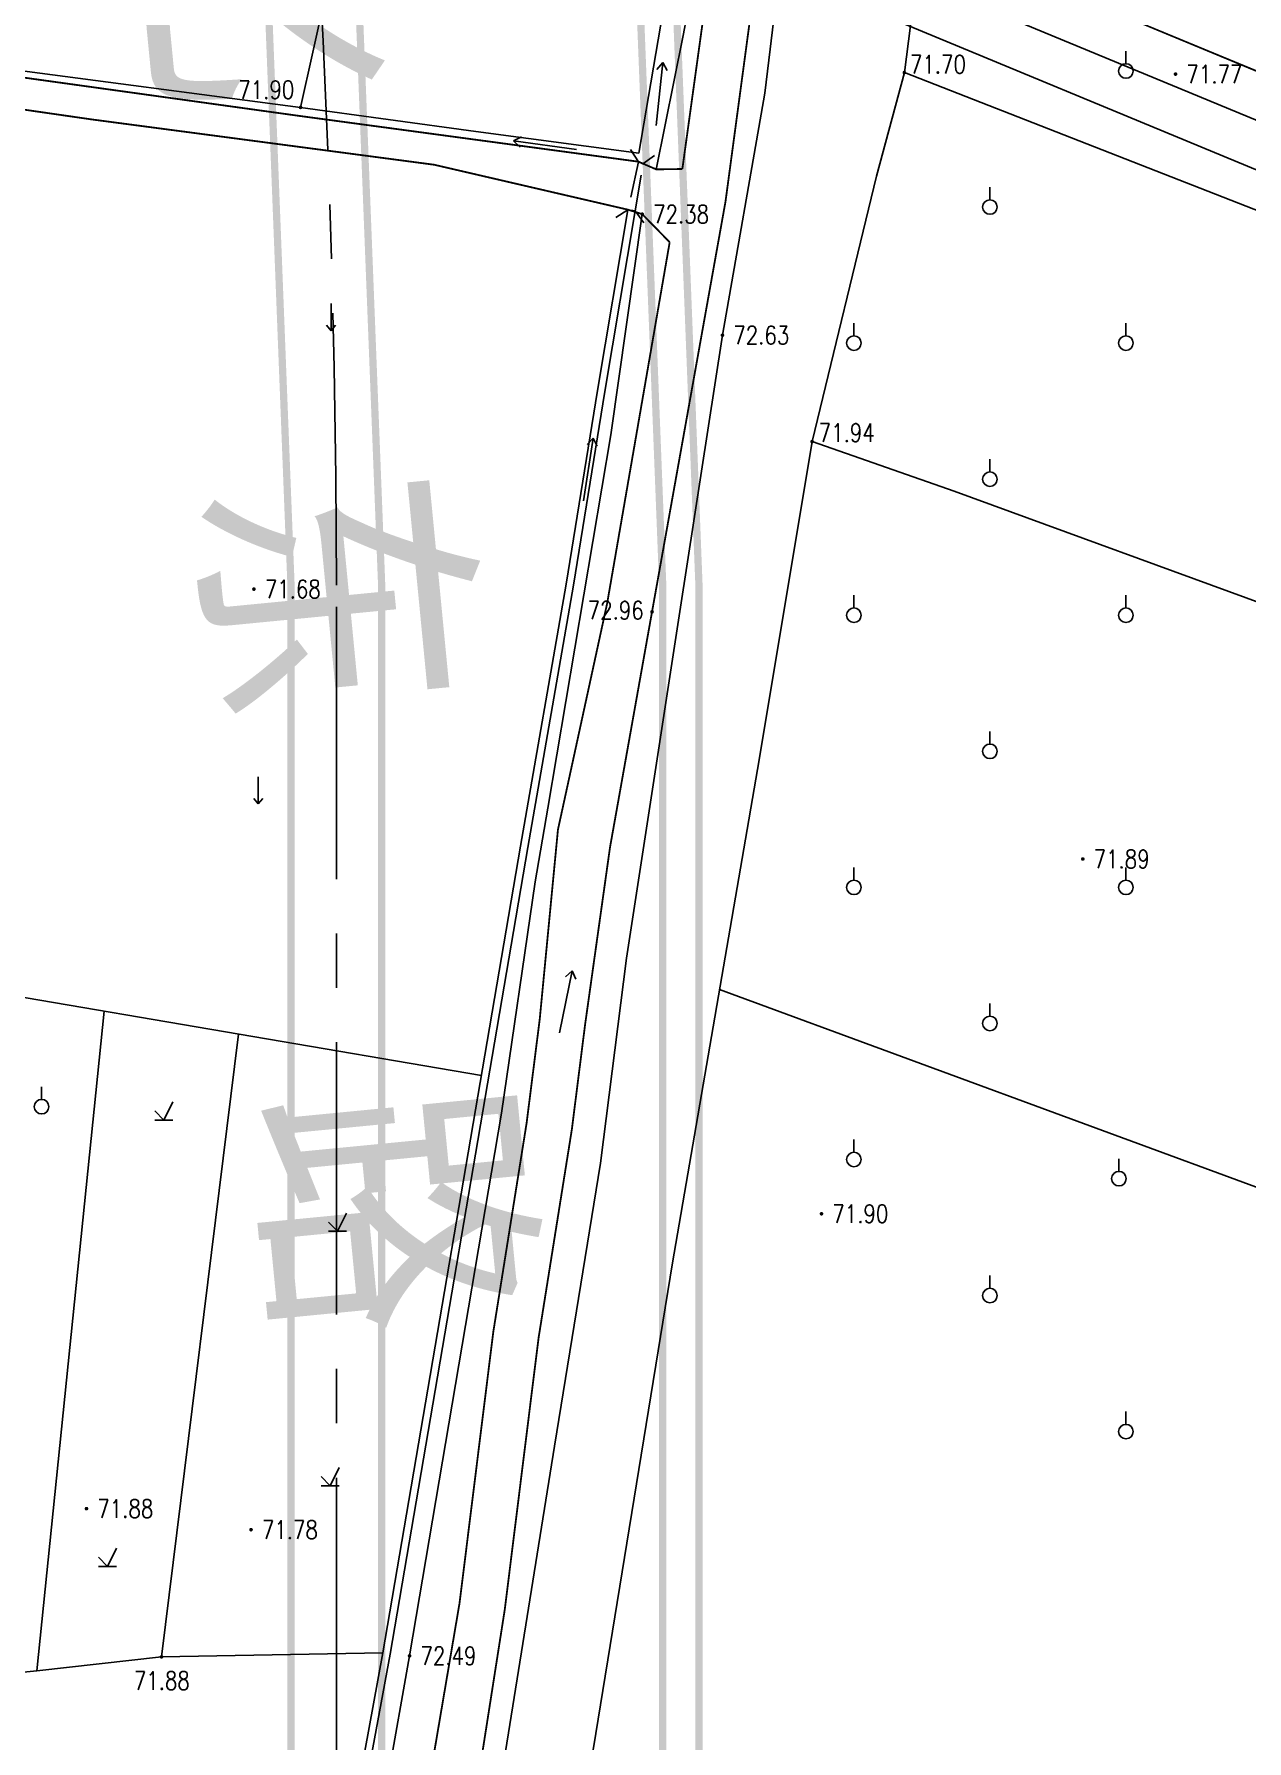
# Model space of a CAD drawing. Extents: x 10519 to 17598, y -625 to 2857.
# Drawn here: x 14009.7 to 14076.6, y 160.2 to 254.3 of the extents above; entities that cross this region are included whole.
import ezdxf
from ezdxf.enums import TextEntityAlignment as Align

# ---------------------------------------------------------------- set-up
doc = ezdxf.new("R2010")
doc.units = 0
doc.header["$MEASUREMENT"] = 0
for name, pattern in [('CENTER', [2, 1.25, -0.25, 0.25, -0.25]), ('CENTERX2', [4, 2.5, -0.5, 0.5, -0.5]), ('X3', [5, 4, -1]), ('X5', [3, 2, -1])]:
    doc.linetypes.add(name, pattern=pattern)
doc.layers.get('0').update_dxf_attribs({"linetype": 'CONTINUOUS'})
for name, color, linetype in [('00000衢化东路中线', 1, 'CENTER'), ('00000道路边线', 2, 'CONTINUOUS'), ('0000原地形', 252, 'CONTINUOUS'), ('000道路名称', 6, 'CONTINUOUS'), ('ASSIST', 252, 'CONTINUOUS'), ('GCD', 224, 'CONTINUOUS')]:
    doc.layers.add(name, color=color, linetype=linetype)
doc.styles.add('HZ', font='txt8.shx', dxfattribs={"width": 0.8, "bigfont": 'hz.shx'})
doc.styles.add('黑体', font='SIMHEI.TTF', dxfattribs={"width": 0.8})
doc.linetypes.add('10421', pattern='A,2,[150,AAA.SHX,S=1,R=0,X=0,Y=1],1e-11', length=2)

# ---------------------------------------------------------------- blocks, each defined once
blk = doc.blocks.new('GC200')
at = {"linetype": 'Continuous', "const_width": 0.2, "flags": 128}
blk.add_lwpolyline([(-0.1, 0, 1), (0.1, 0, 1)], format="xyb", close=True, dxfattribs=at)

msp = doc.modelspace()

# ---------------------------------------------------------------- linework, layer by layer
at = {"layer": '00000衢化东路中线', "color": 6, "linetype": 'CENTERX2', "ltscale": 6}
msp.add_line((14026.378, -8.272), (14026.378, 223.919), dxfattribs=at)
msp.add_arc((13411.378, 223.919), 615, 0, 17.868144, dxfattribs=at)
at = {"layer": '00000道路边线', "const_width": 0.4}
for points in [[(13998.398, 562.402, 0.469032), (13977.805, 529.937), (14013.845, 418.141, -0.078123), (14044.378, 223.919), (14044.378, 26.783, 0.401182), (14068.261, 1.808), (14112.168, -0.156), (14293.346, -8.259), (14423.237, -14.069), (14638.875, -23.628), (14928.222, -34.446)], [(14003.997, 558.083), (13996.012, 557.053, 0.469032), (13979.537, 531.081), (14015.749, 418.755, -0.078123), (14046.378, 223.919), (14046.378, 16.985)], [(13958.293, 523.647), (13994.334, 411.851, -0.078123), (14023.878, 223.919), (14023.878, 36.677, 1), (14028.878, 36.677), (14028.878, 223.919, 0.078123), (13999.093, 413.385), (13963.052, 525.181, 1.000006), (13958.293, 523.647)]]:
    msp.add_lwpolyline(points, format="xyb", dxfattribs=at)
at = {"layer": '0000原地形', "linetype": 'Continuous'}
for p, q in [((13932.454, 312.222), (14106.768, 239.989)), ((14108.199, 236.666), (13930.982, 310.137)), ((14108.199, 236.666), (13930.982, 310.137)), ((13930.594, 307.568), (14104.95, 235.277)), ((14030.114, 276.104, 71.348), (14024.404, 250.264, 71.348)), ((14030.114, 276.104, 71.348), (14024.404, 250.264, 71.348)), ((14047.142, 271.641, 71.348), (14043.054, 247.747, 71.348)), ((14047.142, 271.641, 71.348), (14043.054, 247.747, 71.348)), ((14050.006, 251.055), (14051.413, 262.751)), ((14050.006, 251.055), (14051.413, 262.751)), ((14057.704, 252.185, 71.92), (14058.827, 260.914, 71.92)), ((14024.404, 250.264, 71.348), (14007.11, 252.525, 71.348)), ((14024.404, 250.264, 71.348), (14007.11, 252.525, 71.348)), ((14056.169, 246.475, 71.92), (14057.704, 252.185, 71.92)), ((14083.34, 242.158, 71.73), (14057.704, 252.185, 71.73)), ((14034.08, 248.937, 71.348), (14024.404, 250.264, 71.348)), ((14034.08, 248.937, 71.348), (14024.404, 250.264, 71.348)), ((14047.673, 237.706), (14050.006, 251.055)), ((14047.673, 237.706), (14050.006, 251.055)), ((14043.054, 247.747, 71.348), (14034.08, 248.937, 71.348)), ((14043.054, 247.747, 71.348), (14034.08, 248.937, 71.348)), ((14043.04, 247.271), (14042.608, 247.945)), ((14043.04, 247.271), (14042.608, 247.945)), ((14043.28, 247.151), (14043.928, 247.62)), ((14043.28, 247.151), (14043.928, 247.62)), ((14043.04, 247.271), (14043.28, 247.151)), ((14043.04, 247.271), (14043.28, 247.151)), ((14052.617, 231.843, 71.92), (14056.169, 246.475, 71.92)), ((14042.461, 244.625, 72.249), (14040.787, 234.663, 72.249)), ((14042.461, 244.625, 72.249), (14040.787, 234.663, 72.249)), ((14042.461, 244.625), (14041.787, 244.193)), ((14042.461, 244.625), (14041.787, 244.193)), ((14042.461, 244.625), (14042.864, 244.557)), ((14042.461, 244.625), (14042.864, 244.557)), ((14042.864, 244.557), (14041.19, 234.596)), ((14042.864, 244.557), (14041.19, 234.596)), ((14042.864, 244.557), (14043.332, 243.909)), ((14042.864, 244.557), (14043.332, 243.909)), ((14045.325, 222.484), (14047.673, 237.706)), ((14045.325, 222.484), (14047.673, 237.706)), ((14040.787, 234.663, 72.249), (14039.053, 223.987, 72.249)), ((14040.787, 234.663, 72.249), (14039.053, 223.987, 72.249)), ((14041.19, 234.596), (14039.456, 223.919)), ((14041.19, 234.596), (14039.456, 223.919)), ((14049.694, 214.296, 71.92), (14052.617, 231.843, 71.92)), ((14060.45, 229.115, 71.73), (14052.617, 231.843, 71.73)), ((14097.492, 215.556, 71.73), (14060.45, 229.115, 71.73)), ((14039.053, 223.987, 72.249), (14036.542, 209.541, 72.249)), ((14039.053, 223.987, 72.249), (14036.542, 209.541, 72.249)), ((14039.456, 223.919), (14036.944, 209.472)), ((14039.456, 223.919), (14036.944, 209.472)), ((14042.384, 203.361), (14045.325, 222.484)), ((14042.384, 203.361), (14045.325, 222.484)), ((14044.923, 186.567, 71.92), (14049.694, 214.296, 71.92)), ((14036.542, 209.541, 72.249), (14028.948, 165.067, 72.249)), ((14036.542, 209.541, 72.249), (14028.948, 165.067, 72.249)), ((14036.944, 209.472), (14029.35, 164.995)), ((14036.944, 209.472), (14029.35, 164.995)), ((14040.944, 192.063), (14042.384, 203.361)), ((14040.944, 192.063), (14042.384, 203.361)), ((14002.434, 202.353, 71.42), (14034.383, 196.898, 71.42)), ((14002.434, 202.353, 71.42), (14034.383, 196.898, 71.42)), ((14047.515, 201.634, 71.73), (14088.469, 186.569, 71.73)), ((14013.574, 200.451, 71.747), (14009.853, 164.08, 71.747)), ((14013.574, 200.451, 71.747), (14009.853, 164.08, 71.747)), ((14020.984, 199.186, 71.81), (14016.735, 164.852, 71.81)), ((14020.984, 199.186, 71.81), (14016.735, 164.852, 71.81)), ((14038.409, 176.458), (14040.944, 192.063)), ((14038.409, 176.458), (14040.944, 192.063)), ((14039.287, 152.085, 71.92), (14044.923, 186.567, 71.92)), ((14033.928, 148.495), (14038.409, 176.458)), ((14033.928, 148.495), (14038.409, 176.458)), ((14009.853, 164.08, 71.812), (14016.735, 164.852, 71.812)), ((14009.853, 164.08, 71.812), (14016.735, 164.852, 71.812)), ((14016.735, 164.852, 71.812), (14028.948, 165.067, 71.812)), ((14016.735, 164.852, 71.812), (14028.948, 165.067, 71.812)), ((14028.948, 165.067, 72.249), (14025.525, 146.599, 72.249)), ((14028.948, 165.067, 72.249), (14025.525, 146.599, 72.249)), ((14029.35, 164.995), (14025.927, 146.53)), ((14029.35, 164.995), (14025.927, 146.53)), ((14004.084, 163.516, 71.812), (14009.853, 164.08, 71.812)), ((14004.084, 163.516, 71.812), (14009.853, 164.08, 71.812))]:
    msp.add_line(p, q, dxfattribs=at)
at = {"layer": '0000原地形', "linetype": '10421'}
for p, q in [((14045.511, 254.227), (14048.112, 268.407)), ((14045.511, 254.227), (14048.112, 268.407)), ((14044.022, 246.847), (14045.511, 254.227)), ((14044.022, 246.847), (14045.511, 254.227)), ((14041.513, 232.218), (14043.249, 244.378)), ((14041.513, 232.218), (14043.249, 244.378)), ((14038.036, 211.639), (14041.513, 232.218)), ((14038.036, 211.639), (14041.513, 232.218)), ((14037.343, 207.568), (14038.036, 211.639)), ((14037.343, 207.568), (14038.036, 211.639)), ((14035.484, 194.815), (14037.343, 207.568)), ((14035.484, 194.815), (14037.343, 207.568)), ((14030.417, 164.91), (14035.484, 194.815)), ((14030.417, 164.91), (14035.484, 194.815)), ((14025.16, 135.1), (14030.417, 164.91)), ((14025.16, 135.1), (14030.417, 164.91))]:
    msp.add_line(p, q, dxfattribs=at)
at = {"layer": '0000原地形'}
for p, q in [((14069.923, 252.669), (14069.923, 253.369)), ((14044.014, 249.257), (14044.378, 252.738)), ((14044.014, 249.257), (14044.378, 252.738)), ((14044.378, 252.738), (14044.05, 252.36)), ((14044.378, 252.738), (14044.05, 252.36)), ((14044.378, 252.738), (14044.621, 252.301)), ((14044.378, 252.738), (14044.621, 252.301)), ((14036.153, 248.417), (14036.597, 248.645)), ((14036.153, 248.417), (14036.597, 248.645)), ((14039.62, 247.942), (14036.153, 248.417)), ((14036.153, 248.417), (14036.519, 248.077)), ((14039.62, 247.942), (14036.153, 248.417)), ((14036.153, 248.417), (14036.519, 248.077)), ((14062.423, 245.169), (14062.423, 245.869)), ((14026.087, 237.955), (14026.087, 239.455)), ((14026.087, 237.955), (14026.087, 239.455)), ((14025.837, 238.255), (14026.087, 237.955)), ((14025.837, 238.255), (14026.087, 237.955)), ((14026.087, 237.955), (14026.337, 238.255)), ((14026.087, 237.955), (14026.337, 238.255)), ((14054.923, 237.669), (14054.923, 238.369)), ((14069.923, 237.669), (14069.923, 238.369)), ((14040.006, 228.58), (14040.549, 232.038)), ((14040.006, 228.58), (14040.549, 232.038)), ((14040.549, 232.038), (14040.202, 231.678)), ((14040.549, 232.038), (14040.202, 231.678)), ((14040.549, 232.038), (14040.769, 231.589)), ((14040.549, 232.038), (14040.769, 231.589)), ((14062.423, 230.169), (14062.423, 230.869)), ((14054.923, 222.669), (14054.923, 223.369)), ((14069.923, 222.669), (14069.923, 223.369)), ((14062.423, 215.169), (14062.423, 215.869)), ((14022.071, 211.869), (14022.071, 213.369)), ((14022.071, 211.869), (14022.071, 213.369)), ((14021.821, 212.169), (14022.071, 211.869)), ((14021.821, 212.169), (14022.071, 211.869)), ((14022.071, 211.869), (14022.321, 212.169)), ((14022.071, 211.869), (14022.321, 212.169)), ((14054.923, 207.669), (14054.923, 208.369)), ((14069.923, 207.669), (14069.923, 208.369)), ((14038.682, 199.247), (14039.382, 202.676)), ((14039.382, 202.676), (14039.019, 202.332)), ((14039.382, 202.676), (14039.581, 202.217)), ((14062.423, 200.169), (14062.423, 200.869)), ((14010.119, 195.58), (14010.119, 196.28)), ((14010.119, 195.58), (14010.119, 196.28)), ((14016.365, 194.944), (14016.865, 194.444)), ((14016.365, 194.944), (14016.865, 194.444)), ((14016.865, 194.444), (14017.365, 195.444)), ((14016.865, 194.444), (14017.365, 195.444)), ((14016.365, 194.444), (14017.365, 194.444)), ((14016.365, 194.444), (14017.365, 194.444)), ((14054.923, 192.669), (14054.923, 193.369)), ((14069.537, 191.613), (14069.537, 192.313)), ((14026.443, 188.31), (14026.943, 189.31)), ((14026.443, 188.31), (14026.943, 189.31)), ((14025.943, 188.81), (14026.443, 188.31)), ((14025.943, 188.81), (14026.443, 188.31)), ((14025.943, 188.31), (14026.943, 188.31)), ((14025.943, 188.31), (14026.943, 188.31)), ((14062.423, 185.169), (14062.423, 185.869)), ((14069.923, 177.669), (14069.923, 178.369)), ((14026.039, 174.289), (14026.539, 175.289)), ((14026.039, 174.289), (14026.539, 175.289)), ((14025.539, 174.789), (14026.039, 174.289)), ((14025.539, 174.789), (14026.039, 174.289)), ((14025.539, 174.289), (14026.539, 174.289)), ((14025.539, 174.289), (14026.539, 174.289)), ((14013.262, 170.341), (14013.762, 169.841)), ((14013.262, 170.341), (14013.762, 169.841)), ((14013.762, 169.841), (14014.262, 170.841)), ((14013.762, 169.841), (14014.262, 170.841)), ((14013.262, 169.841), (14014.262, 169.841)), ((14013.262, 169.841), (14014.262, 169.841))]:
    msp.add_line(p, q, dxfattribs=at)
at = {"layer": '0000原地形', "linetype": 'X5'}
for p, q in [((14043.04, 247.271), (14042.461, 244.625)), ((14043.04, 247.271), (14042.461, 244.625)), ((14042.864, 244.557), (14043.28, 247.151)), ((14042.864, 244.557), (14043.28, 247.151))]:
    msp.add_line(p, q, dxfattribs=at)
at = {"layer": '0000原地形', "linetype": 'X3', "const_width": 0.1, "flags": 128}
for points in [[(14045.461, 246.868), (14048.284, 267.256), (14049.181, 273.078), (14050.814, 282.006), (14053.645, 301.135), (14054.502, 305.65), (14058.297, 325.085), (14059.436, 330.737), (14060.425, 337.958), (14061.204, 344.068), (14063.547, 356.836)], [(14045.461, 246.868), (14048.284, 267.256), (14049.181, 273.078), (14050.814, 282.006), (14053.645, 301.135), (14054.502, 305.65), (14058.297, 325.085), (14059.436, 330.737), (14060.425, 337.958), (14061.204, 344.068), (14063.547, 356.836)], [(14045.461, 246.868), (14044.022, 246.847), (14043.04, 247.271), (14024.338, 249.794), (14024.338, 249.794), (14007.155, 252.182), (14007.155, 252.182), (13977.753, 256.25), (13977.753, 256.25), (13977.753, 256.25), (13958.557, 257.721), (13958.557, 257.721), (13958.557, 257.721), (13939.76, 255.458), (13939.466, 255.611)], [(14045.461, 246.868), (14044.022, 246.847), (14043.04, 247.271), (14024.338, 249.794), (14024.338, 249.794), (14007.155, 252.182), (14007.155, 252.182), (13977.753, 256.25), (13977.753, 256.25), (13977.753, 256.25), (13958.557, 257.721), (13958.557, 257.721), (13958.557, 257.721), (13939.76, 255.458), (13939.466, 255.611)]]:
    msp.add_lwpolyline(points, dxfattribs=at)
at = {"layer": '0000原地形', "linetype": 'Continuous', "const_width": 0.1, "flags": 128}
for points in [[(14017.794, 51.971), (14016.641, 52.296), (14017.594, 60.076), (14019.888, 72.16), (14022.418, 85.402), (14023.253, 90.838), (14024.065, 99.379), (14026.111, 114.876), (14032.483, 147.137), (14035.666, 167.455), (14037.531, 182.432), (14039.365, 193.916), (14040.092, 199.67), (14041.471, 209.476), (14043.788, 222.457), (14047.84, 245.068), (14050.774, 266.875), (14053.3, 281.599), (14056.983, 305.214), (14060.768, 324.595), (14061.92, 330.317), (14062.922, 337.627), (14063.694, 343.681), (14066.024, 356.381)], [(14025.303, 108.759), (14026.111, 114.876), (14032.483, 147.137), (14035.666, 167.455), (14037.531, 182.432), (14039.365, 193.916), (14040.092, 199.67), (14041.471, 209.476), (14043.788, 222.457), (14047.84, 245.068), (14050.774, 266.875), (14053.3, 281.599), (14056.983, 305.214), (14060.768, 324.595), (14061.92, 330.317), (14062.922, 337.627), (14063.694, 343.681), (14066.024, 356.381)]]:
    msp.add_lwpolyline(points, dxfattribs=at)
at = {"layer": '0000原地形', "linetype": 'Continuous', "const_width": 0.1, "elevation": 72.643, "flags": 128}
msp.add_lwpolyline([(14044.762, 242.833), (14043.249, 244.378), (14042.461, 244.625), (14031.77, 247.103), (14012.881, 249.601), (14007.183, 250.424), (13994.109, 251.732), (13989.101, 252.594), (13982.887, 252.802), (13971.636, 254.693), (13966.849, 254.931), (13960.315, 255.48), (13953.013, 255.257), (13945.972, 254.129)], dxfattribs=at)
msp.add_lwpolyline([(14044.762, 242.833), (14043.249, 244.378), (14042.461, 244.625), (14031.77, 247.103), (14012.881, 249.601), (14007.183, 250.424), (13994.109, 251.732), (13989.101, 252.594), (13982.887, 252.802), (13971.636, 254.693), (13966.849, 254.931), (13960.315, 255.48), (13953.013, 255.257), (13945.972, 254.129)], dxfattribs=at)
at = {"layer": '0000原地形', "linetype": 'X3', "const_width": 0.1, "flags": 128}
for points in [[(14017.221, 91.467), (14018.954, 91.856), (14021.562, 99.663), (14023.624, 115.285), (14026.929, 136.42), (14031.085, 155.534), (14033.171, 167.806), (14035.037, 182.786), (14036.871, 194.273), (14037.595, 200.003), (14038.6, 210.453), (14041.308, 222.9, -0.000173), (14041.309, 222.901), (14044.762, 242.833)], [(14022.776, 108.856), (14023.624, 115.285), (14026.929, 136.42), (14031.085, 155.534), (14033.171, 167.806), (14035.037, 182.786), (14036.871, 194.273), (14037.595, 200.003), (14038.6, 210.453), (14041.308, 222.9, -0.000173), (14041.309, 222.901), (14044.762, 242.833)]]:
    msp.add_lwpolyline(points, format="xyb", dxfattribs=at)
at = {"layer": '0000原地形'}
for centre in [(14069.923, 252.269), (14062.423, 244.769), (14054.923, 237.269), (14069.923, 237.269), (14062.423, 229.769), (14054.923, 222.269), (14069.923, 222.269), (14062.423, 214.769), (14054.923, 207.269), (14069.923, 207.269), (14062.423, 199.769), (14010.119, 195.18), (14010.119, 195.18), (14054.923, 192.269), (14069.537, 191.213), (14062.423, 184.769), (14069.923, 177.269)]:
    msp.add_ellipse(centre, major_axis=(-0.283, 0.283), ratio=1, start_param=3.926991, end_param=10.210176, dxfattribs=at)
at = {"layer": 'ASSIST', "color": 252}
msp.add_line((13932.454, 312.222), (14106.768, 239.989), dxfattribs=at)
at = {"layer": 'ASSIST', "color": 252, "flags": 128}
msp.add_lwpolyline([(13932.454, 312.222), (14108.616, 239.223)], dxfattribs=at)

# ---------------------------------------------------------------- block references
at = {"layer": 'GCD', "linetype": 'Continuous'}
ref = msp.add_blockref('GC200', (14057.704, 252.185, 71.695), dxfattribs=dict(at, xscale=0.5, yscale=0.5, zscale=0.5))
ref.add_attrib('height', '71.70', dxfattribs={"linetype": 'Continuous', "height": 1, "style": 'HZ', "width": 0.8}).set_placement((14058.014, 252.641, 71.695), align=Align.MIDDLE_LEFT)
ref = msp.add_blockref('GC200', (14072.661, 252.1, 71.769), dxfattribs=dict(at, xscale=0.5, yscale=0.5, zscale=0.5))
ref.add_attrib('height', '71.77', dxfattribs={"linetype": 'Continuous', "height": 1, "style": 'HZ', "width": 0.8}).set_placement((14073.261, 252.1, 71.769), align=Align.MIDDLE_LEFT)
ref = msp.add_blockref('GC200', (14024.404, 250.264, 71.896), dxfattribs=dict(at, xscale=0.5, yscale=0.5, zscale=0.5))
ref.add_attrib('height', '71.90', dxfattribs={"linetype": 'Continuous', "height": 1, "style": 'HZ', "width": 0.8}).set_placement((14020.972, 251.234, 71.896), align=Align.MIDDLE_LEFT)
ref = msp.add_blockref('GC200', (14024.404, 250.264, 71.896), dxfattribs=dict(at, xscale=0.5, yscale=0.5, zscale=0.5))
ref.add_attrib('height', '71.90', dxfattribs={"linetype": 'Continuous', "height": 1, "style": 'HZ', "width": 0.8}).set_placement((14020.972, 251.234, 71.896), align=Align.MIDDLE_LEFT)
ref = msp.add_blockref('GC200', (14043.249, 244.378, 72.38), dxfattribs=dict(at, xscale=0.5, yscale=0.5, zscale=0.5))
ref.add_attrib('height', '72.38', dxfattribs={"linetype": 'Continuous', "height": 1, "style": 'HZ', "width": 0.8}).set_placement((14043.849, 244.378, 72.38), align=Align.MIDDLE_LEFT)
ref = msp.add_blockref('GC200', (14043.249, 244.378, 72.38), dxfattribs=dict(at, xscale=0.5, yscale=0.5, zscale=0.5))
ref.add_attrib('height', '72.38', dxfattribs={"linetype": 'Continuous', "height": 1, "style": 'HZ', "width": 0.8}).set_placement((14043.849, 244.378, 72.38), align=Align.MIDDLE_LEFT)
ref = msp.add_blockref('GC200', (14047.673, 237.706, 72.628), dxfattribs=dict(at, xscale=0.5, yscale=0.5, zscale=0.5))
ref.add_attrib('height', '72.63', dxfattribs={"linetype": 'Continuous', "height": 1, "style": 'HZ', "width": 0.8}).set_placement((14048.273, 237.706, 72.628), align=Align.MIDDLE_LEFT)
ref = msp.add_blockref('GC200', (14047.673, 237.706, 72.628), dxfattribs=dict(at, xscale=0.5, yscale=0.5, zscale=0.5))
ref.add_attrib('height', '72.63', dxfattribs={"linetype": 'Continuous', "height": 1, "style": 'HZ', "width": 0.8}).set_placement((14048.273, 237.706, 72.628), align=Align.MIDDLE_LEFT)
ref = msp.add_blockref('GC200', (14052.617, 231.843, 71.944), dxfattribs=dict(at, xscale=0.5, yscale=0.5, zscale=0.5))
ref.add_attrib('height', '71.94', dxfattribs={"linetype": 'Continuous', "height": 1, "style": 'HZ', "width": 0.8}).set_placement((14052.983, 232.331, 71.944), align=Align.MIDDLE_LEFT)
ref = msp.add_blockref('GC200', (14021.834, 223.71, 71.678), dxfattribs=dict(at, xscale=0.5, yscale=0.5, zscale=0.5))
ref.add_attrib('height', '71.68', dxfattribs={"linetype": 'Continuous', "height": 1, "style": 'HZ', "width": 0.8}).set_placement((14022.434, 223.71, 71.678), align=Align.MIDDLE_LEFT)
ref = msp.add_blockref('GC200', (14021.834, 223.71, 71.678), dxfattribs=dict(at, xscale=0.5, yscale=0.5, zscale=0.5))
ref.add_attrib('height', '71.68', dxfattribs={"linetype": 'Continuous', "height": 1, "style": 'HZ', "width": 0.8}).set_placement((14022.434, 223.71, 71.678), align=Align.MIDDLE_LEFT)
ref = msp.add_blockref('GC200', (14043.788, 222.457, 72.959), dxfattribs=dict(at, xscale=0.5, yscale=0.5, zscale=0.5))
ref.add_attrib('height', '72.96', dxfattribs={"linetype": 'Continuous', "height": 1, "style": 'HZ', "width": 0.8}).set_placement((14040.242, 222.546, 72.959), align=Align.MIDDLE_LEFT)
ref = msp.add_blockref('GC200', (14043.788, 222.457, 72.959), dxfattribs=dict(at, xscale=0.5, yscale=0.5, zscale=0.5))
ref.add_attrib('height', '72.96', dxfattribs={"linetype": 'Continuous', "height": 1, "style": 'HZ', "width": 0.8}).set_placement((14040.242, 222.546, 72.959), align=Align.MIDDLE_LEFT)
ref = msp.add_blockref('GC200', (14067.546, 208.833, 71.889), dxfattribs=dict(at, xscale=0.5, yscale=0.5, zscale=0.5))
ref.add_attrib('height', '71.89', dxfattribs={"linetype": 'Continuous', "height": 1, "style": 'HZ', "width": 0.8}).set_placement((14068.146, 208.833, 71.889), align=Align.MIDDLE_LEFT)
ref = msp.add_blockref('GC200', (14053.135, 189.278, 71.903), dxfattribs=dict(at, xscale=0.5, yscale=0.5, zscale=0.5))
ref.add_attrib('height', '71.90', dxfattribs={"linetype": 'Continuous', "height": 1, "style": 'HZ', "width": 0.8}).set_placement((14053.735, 189.278, 71.903), align=Align.MIDDLE_LEFT)
ref = msp.add_blockref('GC200', (14012.597, 173.023, 71.876), dxfattribs=dict(at, xscale=0.5, yscale=0.5, zscale=0.5))
ref.add_attrib('height', '71.88', dxfattribs={"linetype": 'Continuous', "height": 1, "style": 'HZ', "width": 0.8}).set_placement((14013.197, 173.023, 71.876), align=Align.MIDDLE_LEFT)
ref = msp.add_blockref('GC200', (14012.597, 173.023, 71.876), dxfattribs=dict(at, xscale=0.5, yscale=0.5, zscale=0.5))
ref.add_attrib('height', '71.88', dxfattribs={"linetype": 'Continuous', "height": 1, "style": 'HZ', "width": 0.8}).set_placement((14013.197, 173.023, 71.876), align=Align.MIDDLE_LEFT)
ref = msp.add_blockref('GC200', (14021.675, 171.862, 71.783), dxfattribs=dict(at, xscale=0.5, yscale=0.5, zscale=0.5))
ref.add_attrib('height', '71.78', dxfattribs={"linetype": 'Continuous', "height": 1, "style": 'HZ', "width": 0.8}).set_placement((14022.275, 171.862, 71.783), align=Align.MIDDLE_LEFT)
ref = msp.add_blockref('GC200', (14021.675, 171.862, 71.783), dxfattribs=dict(at, xscale=0.5, yscale=0.5, zscale=0.5))
ref.add_attrib('height', '71.78', dxfattribs={"linetype": 'Continuous', "height": 1, "style": 'HZ', "width": 0.8}).set_placement((14022.275, 171.862, 71.783), align=Align.MIDDLE_LEFT)
ref = msp.add_blockref('GC200', (14016.735, 164.852, 71.875), dxfattribs=dict(at, xscale=0.5, yscale=0.5, zscale=0.5))
ref.add_attrib('height', '71.88', dxfattribs={"linetype": 'Continuous', "height": 1, "style": 'HZ', "width": 0.8}).set_placement((14015.209, 163.542, 71.875), align=Align.MIDDLE_LEFT)
ref = msp.add_blockref('GC200', (14016.735, 164.852, 71.875), dxfattribs=dict(at, xscale=0.5, yscale=0.5, zscale=0.5))
ref.add_attrib('height', '71.88', dxfattribs={"linetype": 'Continuous', "height": 1, "style": 'HZ', "width": 0.8}).set_placement((14015.209, 163.542, 71.875), align=Align.MIDDLE_LEFT)
ref = msp.add_blockref('GC200', (14030.417, 164.91, 72.492), dxfattribs=dict(at, xscale=0.5, yscale=0.5, zscale=0.5))
ref.add_attrib('height', '72.49', dxfattribs={"linetype": 'Continuous', "height": 1, "style": 'HZ', "width": 0.8}).set_placement((14031.017, 164.91, 72.492), align=Align.MIDDLE_LEFT)
ref = msp.add_blockref('GC200', (14030.417, 164.91, 72.492), dxfattribs=dict(at, xscale=0.5, yscale=0.5, zscale=0.5))
ref.add_attrib('height', '72.49', dxfattribs={"linetype": 'Continuous', "height": 1, "style": 'HZ', "width": 0.8}).set_placement((14031.017, 164.91, 72.492), align=Align.MIDDLE_LEFT)

# ---------------------------------------------------------------- texts
at = {"layer": '000道路名称', "color": 0, "style": '黑体', "width": 0.8}
msp.add_text('衢   化   东   路', height=12.5, rotation=275.53453, dxfattribs=at).set_placement((14012.836, 297.371))

doc.saveas('drawing.dxf')
